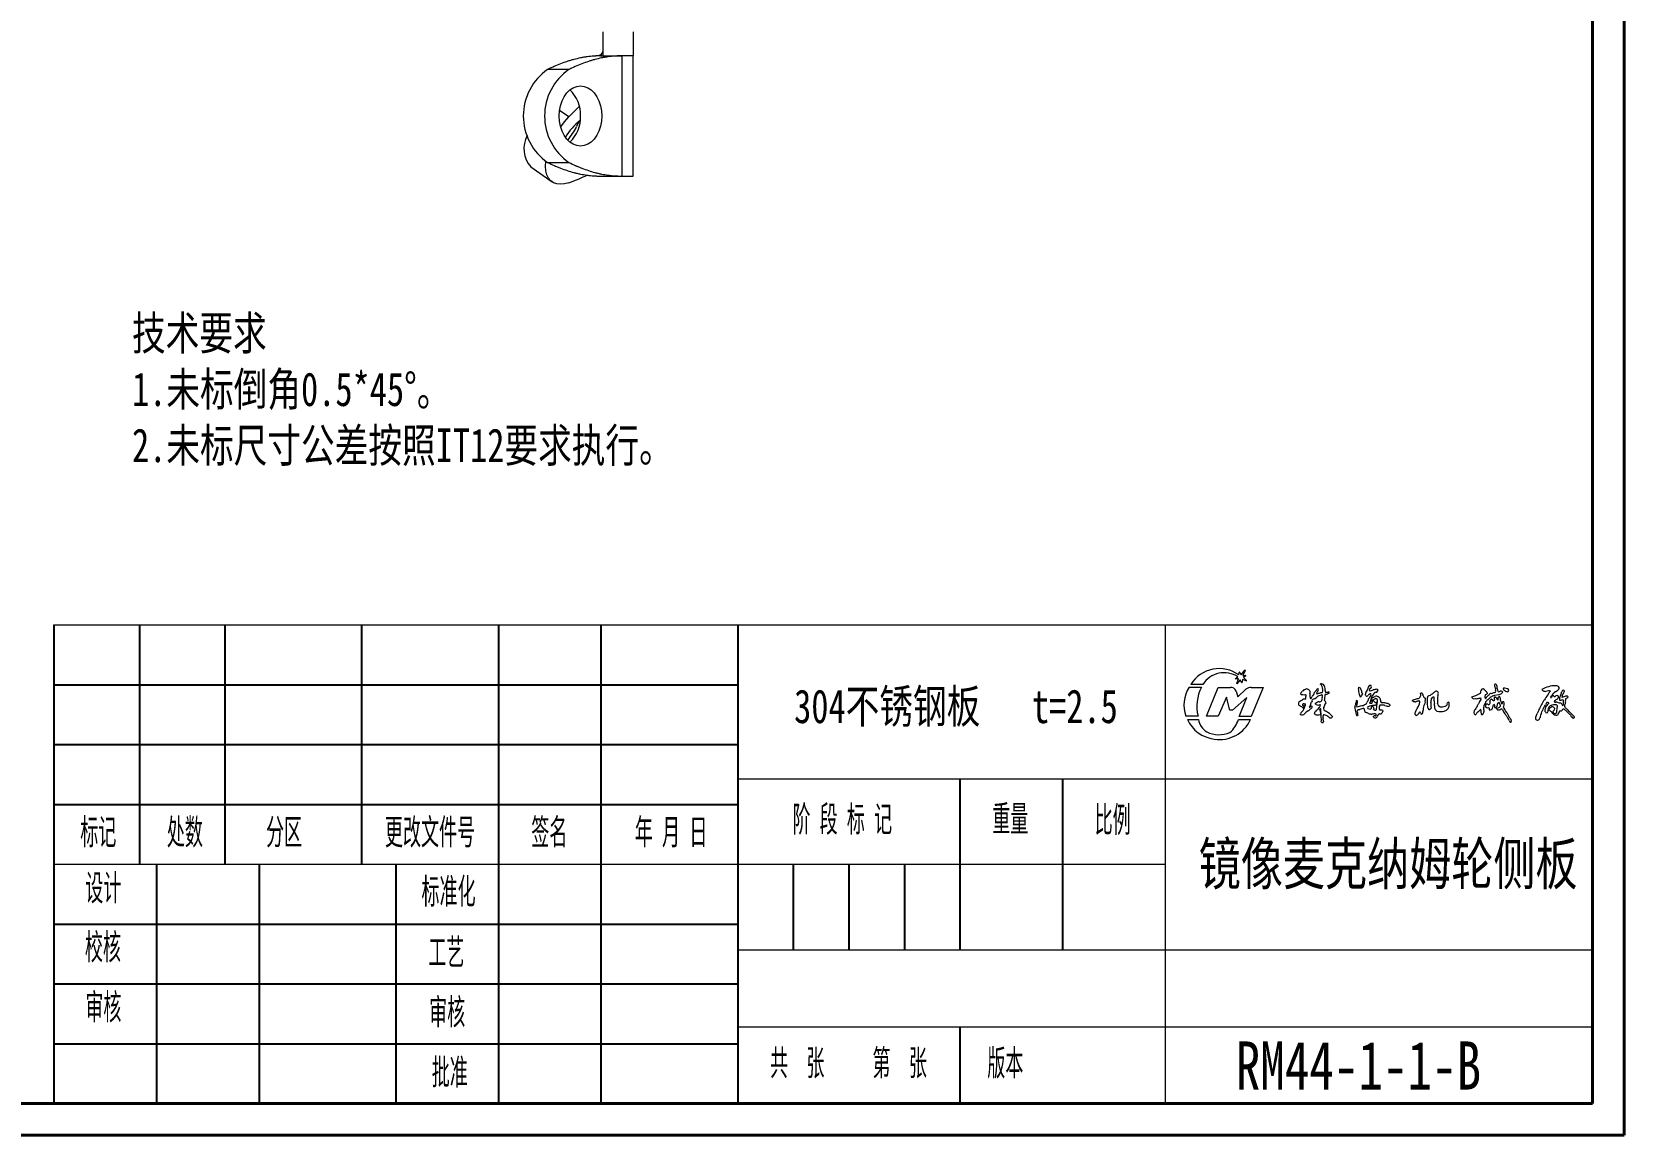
# Model space of a CAD drawing. Header units: millimetres. Extents: x 33 to 1129, y -1950 to 193.
# Drawn here: x 996.4 to 1128.8, y -1776.8 to -1685 of the extents above; entities that cross this region are included whole.
import ezdxf

# ---------------------------------------------------------------- set-up
doc = ezdxf.new("R2010")
doc.units = ezdxf.units.MM
for name, color, linetype in [('10', 7, 'Continuous'), ('5', 7, 'Continuous'), ('9', 7, 'Continuous')]:
    doc.layers.add(name, color=color, linetype=linetype)
doc.styles.add('SLDTEXTSTYLE1', font='TXT', dxfattribs={"width": 0.7, "bigfont": 'bigfont'})

msp = doc.modelspace()

# ---------------------------------------------------------------- linework, layer by layer
at = {"color": 7, "linetype": 'Continuous', "lineweight": 15}
for p, q in [((1043.89487, -1687.0419), (1043.89487, -1685.0419)), ((1046.39487, -1685.0419), (1046.39487, -1687.0419)), ((1043.67912, -1686.96363), (1043.56588, -1687.04807)), ((1041.05427, -1688.17567), (1039.2865, -1688.17567)), ((1043.67912, -1687.0419), (1045.44689, -1687.0419)), ((1045.44689, -1687.0419), (1045.44689, -1697.0419)), ((1046.39487, -1687.0419), (1045.44689, -1687.0419)), ((1046.39487, -1697.0419), (1046.39487, -1687.0419)), ((1041.90434, -1691.26131), (1041.05427, -1692.12138)), ((1037.88433, -1696.27052), (1039.65209, -1697.52052)), ((1039.2865, -1695.90812), (1041.05427, -1695.90812)), ((1043.67912, -1697.0419), (1045.44689, -1697.0419)), ((1045.44689, -1697.0419), (1046.39487, -1697.0419))]:
    msp.add_line(p, q, dxfattribs=at)
at = {"color": 8, "linetype": 'Continuous', "lineweight": 15}
for p, q in [((1043.67912, -1686.96363), (1043.78981, -1687.0419)), ((1041.05427, -1692.12138), (1040.28248, -1691.57564))]:
    msp.add_line(p, q, dxfattribs=at)
at = {"color": 7, "linetype": 'Continuous', "lineweight": 15, "flags": 128}
for points in [[(1043.787, -1692.0419), (1043.76014, -1692.47602), (1043.68039, -1692.89695), (1043.55016, -1693.2919), (1043.37342, -1693.64887), (1043.15553, -1693.95701), (1042.90311, -1694.20696), (1042.62384, -1694.39113), (1042.3262, -1694.50392), (1042.01923, -1694.5419), (1041.71226, -1694.50392), (1041.41462, -1694.39113), (1041.13535, -1694.20696), (1040.88293, -1693.95701), (1040.66504, -1693.64887), (1040.4883, -1693.2919), (1040.35807, -1692.89695), (1040.27832, -1692.47602), (1040.25146, -1692.0419), (1040.27832, -1691.60778), (1040.35807, -1691.18685), (1040.4883, -1690.7919), (1040.66504, -1690.43493), (1040.88293, -1690.12679), (1041.13535, -1689.87683), (1041.41462, -1689.69267), (1041.71226, -1689.57988), (1042.01923, -1689.5419), (1042.3262, -1689.57988), (1042.62384, -1689.69267), (1042.90311, -1689.87683), (1043.15553, -1690.12679), (1043.37342, -1690.43493), (1043.55016, -1690.7919), (1043.68039, -1691.18685), (1043.76014, -1691.60778), (1043.787, -1692.0419)], [(1040.37254, -1692.95119), (1040.69038, -1692.53587), (1041.05427, -1692.12138)], [(1041.85703, -1692.52727), (1041.85014, -1692.54693), (1041.69484, -1692.92289)], [(1041.05427, -1697.58905), (1040.69038, -1697.68918), (1040.35133, -1697.72358), (1040.04347, -1697.6916), (1039.77253, -1697.59385), (1039.5436, -1697.43215), (1039.36094, -1697.20951), (1039.22798, -1696.93012), (1039.14719, -1696.59918), (1039.12009, -1696.22289), (1039.14438, -1695.83119)]]:
    msp.add_lwpolyline(points, dxfattribs=at)
at = {"color": 7, "linetype": 'Continuous', "lineweight": 15}
for centre, radius, start, end in [((1043.43421, -1686.57282), 0.46121, 302.0747174, 357.2028957), ((1041.96603, -1692.0419), 4.704, 124.7242897, 235.2757103), ((1043.7338, -1692.0419), 4.704, 124.7242897, 235.2757103), ((1039.2212, -1691.92123), 2.80063, 357.5306466, 46.884662), ((1039.2212, -1692.16256), 2.80063, 313.115338, 2.4693534), ((1044.73, -1696.07931), 4.56643, 126.7320345, 150.1774338), ((1037.26992, -1690.81656), 4.90067, 318.8328318, 334.5448437), ((1039.57453, -1694.7571), 2.26875, 151.1157618, 221.841395)]:
    msp.add_arc(centre, radius, start, end, dxfattribs=at)
for points, knots in [([(1043.67912, -1687.0419), (1043.56688, -1687.04292), (1043.47342, -1687.04466), (1043.39406, -1687.04725), (1043.38707, -1687.04749), (1043.3754, -1687.04789), (1043.36956, -1687.0481), (1043.35206, -1687.04875), (1043.34039, -1687.04921), (1043.30538, -1687.05067), (1043.28203, -1687.05175), (1043.21199, -1687.0553), (1043.16527, -1687.05809), (1042.9316, -1687.07415), (1042.74707, -1687.09333), (1042.51238, -1687.12571), (1042.46796, -1687.13222), (1042.37637, -1687.14636), (1042.3305, -1687.15382), (1042.19266, -1687.17735), (1042.10047, -1687.19457), (1041.82296, -1687.25089), (1041.63675, -1687.29462), (1041.40245, -1687.35699), (1041.35878, -1687.36896), (1041.26814, -1687.39446), (1041.22279, -1687.40756), (1041.08662, -1687.44793), (1040.9957, -1687.47624), (1040.72253, -1687.56542), (1040.53985, -1687.6305), (1040.17336, -1687.77194), (1039.99411, -1687.84646), (1039.80758, -1687.9298), (1039.80026, -1687.93309), (1039.78159, -1687.9415), (1039.77213, -1687.94578), (1039.74337, -1687.95883), (1039.7237, -1687.96782), (1039.66319, -1687.99567), (1039.62085, -1688.01541), (1039.48784, -1688.0781), (1039.39117, -1688.12456), (1039.2865, -1688.17567)], [0, 0, 0, 0, 0.0625, 0.0625, 0.06640625, 0.06640625, 0.0703125, 0.0703125, 0.078125, 0.078125, 0.09375, 0.09375, 0.125, 0.125, 0.25, 0.25, 0.28125, 0.28125, 0.3125, 0.3125, 0.375, 0.375, 0.5, 0.5, 0.53125, 0.53125, 0.5625, 0.5625, 0.625, 0.625, 0.75, 0.75, 0.875, 0.875, 0.8828125, 0.8828125, 0.890625, 0.890625, 0.90625, 0.90625, 0.9375, 0.9375, 1, 1, 1, 1]), ([(1045.44689, -1687.0419), (1045.33465, -1687.04292), (1045.24118, -1687.04466), (1045.16183, -1687.04725), (1045.15483, -1687.04749), (1045.14316, -1687.04789), (1045.13733, -1687.0481), (1045.11983, -1687.04875), (1045.10816, -1687.04921), (1045.07315, -1687.05067), (1045.0498, -1687.05175), (1044.97975, -1687.0553), (1044.93304, -1687.05809), (1044.69937, -1687.07415), (1044.51484, -1687.09333), (1044.28015, -1687.12571), (1044.23573, -1687.13222), (1044.14414, -1687.14636), (1044.09827, -1687.15382), (1043.96043, -1687.17735), (1043.86823, -1687.19457), (1043.59073, -1687.25089), (1043.40451, -1687.29462), (1043.17022, -1687.35699), (1043.12654, -1687.36896), (1043.03591, -1687.39446), (1042.99055, -1687.40756), (1042.85439, -1687.44793), (1042.76347, -1687.47624), (1042.49029, -1687.56542), (1042.30761, -1687.6305), (1041.94113, -1687.77194), (1041.76188, -1687.84646), (1041.57535, -1687.9298), (1041.56803, -1687.93309), (1041.54936, -1687.9415), (1041.5399, -1687.94578), (1041.51114, -1687.95883), (1041.49147, -1687.96782), (1041.43096, -1687.99567), (1041.38862, -1688.01541), (1041.25561, -1688.0781), (1041.15894, -1688.12456), (1041.05427, -1688.17567)], [0, 0, 0, 0, 0.0625, 0.0625, 0.06640625, 0.06640625, 0.0703125, 0.0703125, 0.078125, 0.078125, 0.09375, 0.09375, 0.125, 0.125, 0.25, 0.25, 0.28125, 0.28125, 0.3125, 0.3125, 0.375, 0.375, 0.5, 0.5, 0.53125, 0.53125, 0.5625, 0.5625, 0.625, 0.625, 0.75, 0.75, 0.875, 0.875, 0.8828125, 0.8828125, 0.890625, 0.890625, 0.90625, 0.90625, 0.9375, 0.9375, 1, 1, 1, 1]), ([(1039.2865, -1695.90812), (1039.48709, -1696.00664), (1039.66443, -1696.09027), (1039.82815, -1696.16333), (1039.84068, -1696.1689), (1039.86287, -1696.17871), (1039.87397, -1696.1836), (1039.9073, -1696.19822), (1039.92956, -1696.20789), (1039.99642, -1696.2367), (1040.04112, -1696.25562), (1040.17564, -1696.31154), (1040.26584, -1696.34768), (1040.53804, -1696.45272), (1040.72259, -1696.51851), (1041.08682, -1696.63737), (1041.26833, -1696.69115), (1041.49449, -1696.75131), (1041.54286, -1696.76382), (1041.63624, -1696.78719), (1041.68286, -1696.79849), (1041.82249, -1696.83124), (1041.91529, -1696.85153), (1042.19279, -1696.90777), (1042.37661, -1696.93908), (1042.60492, -1696.9705), (1042.65369, -1696.97681), (1042.7476, -1696.98813), (1042.79438, -1696.99336), (1042.93419, -1697.00779), (1043.0267, -1697.0157), (1043.13, -1697.02269), (1043.13915, -1697.02329), (1043.16004, -1697.02461), (1043.17057, -1697.02525), (1043.20244, -1697.02713), (1043.22403, -1697.02831), (1043.28988, -1697.03164), (1043.33518, -1697.03358), (1043.47533, -1697.03858), (1043.57441, -1697.0408), (1043.67912, -1697.0419)], [0, 0, 0, 0, 0.125, 0.125, 0.1328125, 0.1328125, 0.140625, 0.140625, 0.15625, 0.15625, 0.1875, 0.1875, 0.25, 0.25, 0.375, 0.375, 0.5, 0.5, 0.53125, 0.53125, 0.5625, 0.5625, 0.625, 0.625, 0.75, 0.75, 0.78125, 0.78125, 0.8125, 0.8125, 0.875, 0.875, 0.8828125, 0.8828125, 0.890625, 0.890625, 0.90625, 0.90625, 0.9375, 0.9375, 1, 1, 1, 1]), ([(1041.05427, -1695.90812), (1041.25486, -1696.00664), (1041.4322, -1696.09027), (1041.59592, -1696.16333), (1041.60845, -1696.1689), (1041.63064, -1696.17871), (1041.64174, -1696.1836), (1041.67507, -1696.19822), (1041.69732, -1696.20789), (1041.76419, -1696.2367), (1041.80889, -1696.25562), (1041.94341, -1696.31154), (1042.03361, -1696.34768), (1042.30581, -1696.45272), (1042.49036, -1696.51851), (1042.85458, -1696.63737), (1043.0361, -1696.69115), (1043.26225, -1696.75131), (1043.31063, -1696.76382), (1043.40401, -1696.78719), (1043.45063, -1696.79849), (1043.59026, -1696.83124), (1043.68306, -1696.85153), (1043.96056, -1696.90777), (1044.14438, -1696.93908), (1044.37269, -1696.9705), (1044.42146, -1696.97681), (1044.51536, -1696.98813), (1044.56214, -1696.99336), (1044.70196, -1697.00779), (1044.79447, -1697.0157), (1044.89776, -1697.02269), (1044.90691, -1697.02329), (1044.9278, -1697.02461), (1044.93834, -1697.02525), (1044.9702, -1697.02713), (1044.9918, -1697.02831), (1045.05764, -1697.03164), (1045.10295, -1697.03358), (1045.2431, -1697.03858), (1045.34217, -1697.0408), (1045.44689, -1697.0419)], [0, 0, 0, 0, 0.125, 0.125, 0.1328125, 0.1328125, 0.140625, 0.140625, 0.15625, 0.15625, 0.1875, 0.1875, 0.25, 0.25, 0.375, 0.375, 0.5, 0.5, 0.53125, 0.53125, 0.5625, 0.5625, 0.625, 0.625, 0.75, 0.75, 0.78125, 0.78125, 0.8125, 0.8125, 0.875, 0.875, 0.8828125, 0.8828125, 0.890625, 0.890625, 0.90625, 0.90625, 0.9375, 0.9375, 1, 1, 1, 1]), ([(1041.05427, -1697.58905), (1041.3334, -1697.48678), (1041.834, -1697.30338), (1042.34777, -1697.06516), (1042.57507, -1696.95978)], [0, 0, 0, 0, 0.557594678, 1, 1, 1, 1])]:
    msp.add_open_spline(points, degree=3, knots=knots, dxfattribs=at)
at = {"layer": '10', "color": 7, "lineweight": 15}
for p, q in [((1090.63138, -1734.37914), (1090.63138, -1754.28275)), ((1055.08921, -1747.17432), (1126.17354, -1747.17432)), ((998.22174, -1754.28275), (1090.63138, -1754.28275)), ((1090.63138, -1754.28275), (1090.63138, -1774.18637)), ((1055.08921, -1761.39119), (1126.17354, -1761.39119)), ((1055.0892, -1767.80129), (1126.17356, -1767.80129))]:
    msp.add_line(p, q, dxfattribs=at)
at = {"layer": '5', "color": 7, "lineweight": 15}
for p, q in [((998.22174, -1734.37914), (1126.17354, -1734.37914)), ((998.22174, -1734.37914), (1126.17354, -1734.37914)), ((1096.76394, -1738.54148), (1096.79265, -1738.33062)), ((1096.8382, -1738.32143), (1096.95788, -1738.52404)), ((1096.95788, -1738.52404), (1097.2619, -1738.14659)), ((1097.27861, -1738.15663), (1097.09392, -1738.58853)), ((1097.09392, -1738.58853), (1097.33308, -1738.59508)), ((1097.33871, -1738.61279), (1097.15861, -1738.74801)), ((1092.62263, -1739.56064), (1093.65458, -1739.56064)), ((1093.77745, -1739.32055), (1092.77942, -1739.32002)), ((1094.06585, -1741.97523), (1095.05565, -1739.57242)), ((1095.05565, -1739.57242), (1096.06577, -1739.57242)), ((1096.46162, -1738.85147), (1096.68771, -1738.70126)), ((1096.74175, -1738.8695), (1096.46706, -1738.8695)), ((1096.54121, -1739.89246), (1096.67416, -1740.36434)), ((1096.58776, -1739.25565), (1096.74175, -1738.8695)), ((1096.88226, -1738.9405), (1096.60438, -1739.26568)), ((1096.67416, -1740.36434), (1097.3487, -1739.73303)), ((1097.00902, -1739.15963), (1096.88226, -1738.9405)), ((1097.05749, -1738.92362), (1097.05491, -1739.1476)), ((1097.38223, -1739.03783), (1097.05749, -1738.92362)), ((1097.15861, -1738.74801), (1097.40779, -1738.99723)), ((1097.79212, -1739.57242), (1098.79353, -1739.57242)), ((1098.79353, -1739.57242), (1097.7959, -1741.98276)), ((1106.71297, -1739.58347), (1106.77307, -1739.55036)), ((1106.77307, -1739.55036), (1106.83588, -1739.5819)), ((1107.60676, -1739.7472), (1107.59754, -1739.81916)), ((1107.72055, -1739.6516), (1107.60676, -1739.7472)), ((1107.662, -1739.38129), (1107.73368, -1739.39499)), ((1116.8984, -1739.97478), (1116.90454, -1739.81335)), ((1118.03446, -1739.35618), (1118.05558, -1739.29393)), ((1118.06687, -1739.42609), (1118.03446, -1739.35618)), ((1118.10038, -1739.65838), (1118.06687, -1739.42609)), ((1118.30564, -1739.88596), (1118.35908, -1739.93637)), ((1118.78906, -1739.64654), (1118.75581, -1739.71831)), ((1118.75581, -1739.71831), (1118.81365, -1739.78334)), ((1119.22601, -1739.83621), (1119.19774, -1739.75827)), ((1123.79158, -1739.80019), (1123.83844, -1739.86117)), ((1095.73162, -1740.38729), (1095.05952, -1741.97523)), ((1096.01923, -1741.47317), (1095.73162, -1740.38729)), ((1097.42741, -1740.41973), (1096.23001, -1741.47317)), ((1096.79878, -1741.98276), (1097.42741, -1740.41973)), ((1102.09014, -1740.97192), (1102.06151, -1741.00925)), ((1102.19224, -1741.1364), (1102.14789, -1741.27956)), ((1102.18103, -1741.37349), (1102.29764, -1741.03062)), ((1102.26489, -1740.53972), (1102.32685, -1740.50272)), ((1102.35989, -1740.20746), (1102.29939, -1740.17504)), ((1102.71698, -1740.49049), (1102.78455, -1740.4997)), ((1102.73151, -1741.16902), (1102.77714, -1741.11407)), ((1102.77714, -1741.11407), (1102.84879, -1741.12142)), ((1103.13035, -1740.96799), (1103.12546, -1740.90116)), ((1103.19508, -1740.99207), (1103.13035, -1740.96799)), ((1103.22738, -1740.07221), (1103.25517, -1740.13001)), ((1103.56647, -1741.03326), (1103.52566, -1740.98946)), ((1103.70998, -1740.20718), (1103.64696, -1740.18018)), ((1104.00559, -1740.12501), (1103.94252, -1740.15343)), ((1106.55994, -1740.67659), (1106.61041, -1740.64626)), ((1107.64423, -1740.84758), (1107.66779, -1740.87777)), ((1107.79625, -1740.37589), (1107.68605, -1740.8016)), ((1107.76233, -1740.16387), (1107.74445, -1740.10919)), ((1107.7888, -1741.17186), (1107.83844, -1741.13906)), ((1107.79716, -1740.65656), (1107.83672, -1740.46907)), ((1107.92234, -1740.62077), (1107.83847, -1740.6805)), ((1107.87421, -1740.70706), (1107.91605, -1740.6742)), ((1107.94422, -1740.67149), (1107.97346, -1740.69616)), ((1108.21998, -1740.86078), (1108.19671, -1741.01324)), ((1108.24311, -1741.1049), (1108.286, -1740.76377)), ((1109.32911, -1741.02578), (1109.32004, -1741.09773)), ((1111.23127, -1740.72369), (1111.19265, -1740.68468)), ((1111.58494, -1740.72385), (1111.49461, -1740.76951)), ((1111.80815, -1740.71406), (1111.74774, -1740.67674)), ((1111.82, -1740.8016), (1111.80815, -1740.71406)), ((1111.88496, -1740.09847), (1111.90286, -1740.02342)), ((1111.90286, -1740.02342), (1111.9766, -1740.02383)), ((1112.23901, -1740.43356), (1112.30148, -1740.49707)), ((1112.45836, -1740.33142), (1112.4423, -1740.40795)), ((1112.78987, -1740.51301), (1112.82974, -1740.44537)), ((1112.93986, -1740.33363), (1112.99157, -1740.36857)), ((1117.24331, -1740.46582), (1117.30358, -1740.49018)), ((1117.35077, -1740.72531), (1117.29805, -1740.74242)), ((1117.42799, -1740.03274), (1117.42667, -1740.09943)), ((1117.6536, -1740.42395), (1117.4657, -1740.62052)), ((1117.5938, -1741.28934), (1117.5304, -1741.25285)), ((1117.63446, -1740.667), (1117.7411, -1740.55347)), ((1118.03445, -1740.24117), (1117.84774, -1740.29736)), ((1118.01472, -1740.3907), (1118.11414, -1740.37508)), ((1118.03556, -1741.06066), (1118.02054, -1740.99037)), ((1118.0267, -1740.64219), (1118.02648, -1740.58268)), ((1118.39781, -1740.18083), (1118.03445, -1740.24117)), ((1118.12104, -1741.26184), (1118.06243, -1741.29765)), ((1118.23955, -1741.13334), (1118.12104, -1741.26184)), ((1118.13129, -1740.37766), (1118.19333, -1740.43774)), ((1118.20588, -1741.29017), (1118.3248, -1741.26745)), ((1118.28441, -1740.91793), (1118.27212, -1740.93323)), ((1118.27666, -1740.60125), (1118.35529, -1740.57931)), ((1118.57967, -1740.81138), (1118.58918, -1740.88865)), ((1118.58918, -1740.88865), (1118.65554, -1740.94685)), ((1118.70752, -1740.74012), (1118.77568, -1740.75814)), ((1118.79234, -1741.12199), (1118.75368, -1741.1841)), ((1122.55859, -1740.89965), (1122.53837, -1740.84388)), ((1122.68704, -1740.41144), (1122.75955, -1740.42346)), ((1123.03097, -1740.67228), (1122.99843, -1740.75382)), ((1123.54681, -1740.6692), (1123.47211, -1740.66622)), ((1123.64948, -1740.27665), (1123.62039, -1740.3547)), ((1123.62039, -1740.3547), (1123.64755, -1740.40937)), ((1124.08996, -1740.29762), (1124.14447, -1740.35639)), ((1093.37276, -1741.97512), (1092.35093, -1741.97876)), ((1092.4945, -1742.24255), (1093.41336, -1742.24255)), ((1095.05952, -1741.97523), (1094.06585, -1741.97523)), ((1096.23001, -1741.47317), (1096.01923, -1741.47317)), ((1096.72455, -1742.24255), (1097.73463, -1742.24255)), ((1097.7959, -1741.98276), (1096.79878, -1741.98276)), ((1101.86008, -1741.834), (1101.87996, -1741.77093)), ((1103.101, -1741.83581), (1103.05417, -1741.78354)), ((1103.53876, -1741.49592), (1103.5579, -1741.80224)), ((1103.58371, -1741.41836), (1103.58285, -1741.36882)), ((1103.60685, -1741.94667), (1103.58371, -1741.41836)), ((1103.65951, -1742.49763), (1103.62249, -1742.4426)), ((1103.79355, -1742.41691), (1103.79064, -1742.48046)), ((1104.54968, -1742.00452), (1104.52285, -1742.05842)), ((1106.62228, -1741.94318), (1106.56451, -1741.93585)), ((1106.62042, -1741.46686), (1106.61301, -1741.53425)), ((1106.67824, -1741.42737), (1106.62042, -1741.46686)), ((1106.665, -1741.88989), (1106.62228, -1741.94318)), ((1107.20547, -1741.38142), (1107.16068, -1741.33576)), ((1107.20484, -1741.4547), (1107.20547, -1741.38142)), ((1107.72826, -1741.37528), (1107.76659, -1741.32004)), ((1107.9521, -1742.03253), (1107.95374, -1741.96755)), ((1108.45479, -1741.76209), (1108.39441, -1741.78209)), ((1108.69131, -1741.66235), (1108.6661, -1741.72945)), ((1108.70573, -1741.47552), (1108.7359, -1741.52705)), ((1111.58592, -1741.88102), (1111.52721, -1741.89775)), ((1111.85823, -1741.63599), (1111.79373, -1741.6348)), ((1111.87434, -1741.72606), (1111.85823, -1741.63599)), ((1112.02526, -1741.76427), (1111.95566, -1741.80142)), ((1112.56768, -1741.3986), (1112.64228, -1741.40526)), ((1116.51095, -1741.78646), (1116.45364, -1741.84284)), ((1116.90261, -1741.47987), (1116.89085, -1741.40545)), ((1117.04208, -1741.80799), (1117.00012, -1741.86193)), ((1117.67041, -1741.46864), (1117.59882, -1741.45403)), ((1119.42396, -1742.47605), (1119.35332, -1742.49424)), ((1122.54617, -1741.40914), (1122.55905, -1741.33464)), ((1122.64299, -1741.52745), (1122.54617, -1741.40914)), ((1122.93837, -1741.52736), (1122.88045, -1741.57808))]:
    msp.add_line(p, q, dxfattribs=at)
for centre, radius, start, end in [((1095.13395, -1740.78484), 2.773, 53.9985381, 148.1130838), ((1095.53463, -1740.43035), 2.0783, 56.3018348, 147.724172), ((1096.81702, -1738.33394), 0.0246, 30.5695008, 172.2452695), ((1097.26956, -1738.15276), 0.00984, 336.8475658, 141.1503521), ((1097.33281, -1738.60492), 0.00984, 306.8998687, 88.4297437), ((1095.02366, -1741.05475), 2.82795, 148.1067769, 199.0712004), ((1096.7094, -1741.14088), 3.43935, 152.6476911, 194.0374892), ((1096.10018, -1740.03447), 0.46333, 17.8483734, 94.2599704), ((1096.46706, -1738.85966), 0.00984, 123.5980788, 270), ((1096.5969, -1739.25929), 0.00984, 158.2592375, 319.4850071), ((1097.03031, -1739.14732), 0.0246, 210.0475045, 359.339246), ((1097.84992, -1740.42444), 0.85397, 93.8811597, 125.9391096), ((1097.39039, -1739.01462), 0.0246, 250.6233792, 44.9943036), ((1102.10038, -1740.1365), 0.20778, 115.8820462, 173.9153984), ((1102.1045, -1739.95427), 0.09493, 90.1664272, 177.1527389), ((1102.29821, -1739.9864), 0.2319, 95.003571, 146.7759431), ((1102.40011, -1739.85791), 0.15945, 40.5659071, 139.9877094), ((1102.08341, -1740.63419), 0.98288, 55.3632277, 63.5478128), ((1103.34742, -1739.52023), 0.7686, 203.4021607, 213.9109959), ((1102.42924, -1739.99827), 0.28461, 328.8757137, 9.9620841), ((1103.72654, -1740.38048), 0.77294, 131.1331793, 152.1892124), ((1103.33732, -1739.81774), 0.1208, 71.2675207, 170.7448312), ((1103.63392, -1740.18248), 0.42123, 145.517093, 164.8241302), ((1102.6546, -1739.43804), 0.80966, 321.3255015, 331.196956), ((1103.28972, -1739.75798), 0.10223, 316.6698812, 32.313203), ((1103.60474, -1739.35843), 0.09186, 66.6958624, 147.6969266), ((1103.50923, -1739.45098), 0.14277, 25.6393622, 82.8086894), ((1102.95675, -1739.80338), 0.79722, 356.1391538, 31.2998525), ((1103.63123, -1739.54258), 0.2687, 12.6009017, 87.8979196), ((1103.60625, -1739.88386), 0.14835, 288.5391712, 10.4109816), ((1103.44061, -1739.71312), 0.50752, 346.7385991, 26.8410137), ((1104.10269, -1739.86094), 0.17099, 169.4192101, 216.9376774), ((1104.07195, -1739.52666), 0.44969, 256.3747884, 283.8739664), ((1104.20926, -1740.12077), 0.16028, 52.068114, 100.599659), ((1107.02733, -1739.70383), 0.33661, 159.0509821, 196.8459904), ((1107.72652, -1739.7706), 1.02183, 181.726028, 206.7302957), ((1106.9671, -1739.58223), 0.13122, 179.8543302, 247.0026153), ((1106.36903, -1740.03098), 0.63762, 4.1664937, 30.9538589), ((1108.05895, -1740.26527), 0.77837, 144.3495732, 170.6890683), ((1103.02924, -1737.35071), 5.039, 330.766486, 333.9926117), ((1103.90399, -1737.31656), 4.28786, 328.4485176, 331.2147899), ((1107.70367, -1739.63925), 0.20888, 239.4634091, 298.591735), ((1107.5871, -1739.48779), 0.21128, 309.1677151, 348.9429379), ((1106.35478, -1740.10411), 1.55055, 21.7987617, 27.2151513), ((1107.81231, -1739.61094), 0.21189, 267.6522537, 307.8464617), ((1108.14202, -1740.51234), 0.76076, 94.0409695, 105.2187342), ((1107.93305, -1739.90468), 0.17655, 291.2743717, 335.7625576), ((1108.46035, -1741.11246), 1.40897, 99.2373782, 105.3064462), ((1108.14459, -1739.65255), 0.32852, 261.1489286, 286.6052842), ((1108.22306, -1739.86255), 0.14122, 29.9895887, 85.4852929), ((1107.92024, -1739.65316), 0.44721, 315.3640442, 341.9180498), ((1114.31423, -1742.06544), 2.45228, 121.0149657, 124.6821299), ((1113.18936, -1740.06156), 0.16972, 345.3841287, 144.8087253), ((1116.72826, -1739.92496), 0.17728, 295.738024, 343.6773418), ((1117.10294, -1739.93302), 0.2317, 92.3831726, 148.9035383), ((1116.97235, -1739.93585), 0.2637, 29.0593647, 62.6981984), ((1116.72741, -1740.50864), 0.84693, 34.1884279, 55.8485676), ((1117.92915, -1739.61573), 0.3892, 274.6337562, 297.5362907), ((1118.08831, -1739.39362), 0.10492, 21.3218418, 108.1761931), ((1119.97681, -1739.4825), 1.88466, 185.3546687, 190.0904306), ((1117.99529, -1739.87688), 0.14142, 323.579031, 26.991064), ((1117.71698, -1739.62566), 0.54133, 356.9274652, 29.94288), ((1119.38038, -1739.54177), 1.12851, 185.7421918, 197.7580669), ((1118.28506, -1739.49912), 0.44347, 279.6089404, 299.3570148), ((1118.54896, -1740.07516), 0.19514, 35.2843429, 103.784002), ((1121.13831, -1742.01987), 3.18405, 139.746694, 142.6169578), ((1118.8478, -1740.23499), 0.59137, 53.7188411, 95.6998877), ((1119.24966, -1739.36136), 0.60677, 224.0633249, 255.8517006), ((1119.02621, -1739.74199), 0.2209, 289.8851449, 334.7523799), ((1122.96696, -1741.38396), 1.91841, 103.3851448, 121.9698126), ((1122.16341, -1739.62635), 0.24894, 211.5259996, 265.0536354), ((1122.32616, -1739.45361), 0.45932, 246.3550981, 266.4912531), ((1122.56854, -1740.54755), 0.69065, 93.9254055, 113.056376), ((1122.58117, -1740.02732), 0.17912, 57.6816619, 109.5409926), ((1122.9785, -1740.8127), 1.37286, 86.6853036, 109.3838874), ((1123.38598, -1740.63566), 1.03918, 133.024468, 141.47338), ((1123.78517, -1740.87544), 1.17274, 127.5577453, 138.9511897), ((1123.11157, -1739.93223), 0.49302, 59.8974666, 96.2521887), ((1122.85014, -1739.38297), 0.60433, 291.3654731, 320.7573506), ((1123.25793, -1739.62286), 0.15463, 292.933884, 49.260338), ((1123.77523, -1740.08863), 0.21168, 134.764164, 177.1242319), ((1123.80268, -1739.98159), 0.18174, 93.4994642, 166.2314999), ((1123.32329, -1739.77797), 0.52183, 317.1415153, 350.8255453), ((1101.93591, -1740.91814), 0.21411, 111.7347116, 250.4320115), ((1101.36298, -1739.59686), 1.22615, 293.7407599, 304.3786598), ((1101.55904, -1741.75796), 0.7073, 52.0361304, 64.4406815), ((1102.07171, -1739.85499), 0.31463, 235.5596341, 273.095608), ((1102.93479, -1740.17104), 1.39436, 227.5764737, 233.6348205), ((1102.29623, -1740.987), 0.44838, 94.0078891, 122.4970528), ((1102.14398, -1741.02173), 0.08341, 171.3931629, 285.5899625), ((1102.20586, -1739.74792), 0.43723, 254.4568236, 282.3515396), ((1102.15386, -1741.00491), 0.07176, 67.9647128, 152.6321485), ((1102.12258, -1741.27172), 0.02649, 236.6734498, 342.7849086), ((1102.16694, -1741.12856), 0.02649, 342.7849086, 91.1832287), ((1102.08155, -1740.55276), 0.39819, 284.4298836, 294.4873817), ((1102.24878, -1740.95107), 0.036, 338.4924992, 93.4732481), ((1102.22661, -1741.01211), 0.07341, 345.4015321, 40.6762363), ((1101.94667, -1740.36596), 0.40403, 340.2145384, 1.4982484), ((1102.0253, -1740.26065), 0.33878, 343.7587844, 9.0326056), ((1102.32222, -1740.95668), 0.4042, 317.2265406, 337.3801377), ((1102.63266, -1741.12301), 0.10903, 262.7560697, 335.0399647), ((1103.26226, -1740.24545), 0.59781, 170.3643397, 204.1977266), ((1102.4501, -1740.91559), 0.31428, 321.2863766, 0.1428705), ((1103.27917, -1741.9699), 0.81802, 125.1471539, 135.1781417), ((1102.88768, -1740.88685), 0.12644, 96.0633504, 192.774412), ((1102.43117, -1740.30722), 0.4024, 331.4242974, 351.0869121), ((1102.75883, -1741.19549), 0.11653, 295.0910408, 39.4683045), ((1103.0092, -1740.43961), 0.19361, 117.4212307, 158.7904831), ((1103.04786, -1740.7612), 0.2297, 90.7675067, 143.3678996), ((1102.73, -1740.70359), 0.15537, 338.2691148, 30.7486415), ((1103.10248, -1740.29979), 0.18523, 126.9119015, 170.0414015), ((1102.10314, -1739.7277), 0.98411, 334.479615, 342.7297418), ((1102.81466, -1740.02047), 0.56048, 294.2420832, 316.2615897), ((1103.37429, -1741.18707), 0.37902, 99.8116471, 131.0322309), ((1103.35848, -1740.75134), 0.29094, 235.8334667, 305.0727651), ((1103.94374, -1741.12387), 1.01828, 127.3106659, 135.3276239), ((1103.4823, -1740.56581), 0.49144, 93.2097397, 117.5275679), ((1103.40412, -1740.90669), 0.1326, 72.5692878, 135.4046968), ((1103.19937, -1739.9717), 0.36512, 290.380552, 312.9196415), ((1107.71506, -1744.97083), 5.66062, 138.6681467, 140.818818), ((1103.45397, -1740.55416), 0.22624, 267.4334307, 338.9766796), ((1103.47287, -1739.95763), 0.28255, 264.9516872, 308.0330548), ((1103.6156, -1740.29113), 0.26928, 81.92744, 126.6716278), ((1103.22104, -1740.98213), 0.34919, 314.2069189, 351.5804579), ((1108.03621, -1741.22414), 4.41054, 169.5497074, 172.3280728), ((1103.0524, -1740.28216), 0.66184, 347.6123786, 6.5053691), ((1104.26154, -1741.33307), 0.4475, 166.9530938, 194.4093185), ((1102.16417, -1740.49933), 1.81582, 336.2018403, 340.6632213), ((1104.18476, -1740.61339), 0.31135, 159.4615095, 185.2318424), ((1104.37475, -1740.21238), 0.65911, 220.6535437, 233.0502061), ((1104.01708, -1741.07807), 0.14133, 130.8767317, 189.167446), ((1105.00658, -1740.55807), 1.11469, 166.5619498, 177.227668), ((1104.31089, -1740.27848), 0.38902, 161.2492722, 183.027818), ((1103.84676, -1740.80352), 0.18487, 294.896697, 339.1294551), ((1102.42005, -1741.30059), 1.65655, 15.0881835, 19.8122907), ((1104.04462, -1739.72035), 0.40654, 264.4912794, 284.4300979), ((1102.46028, -1737.66563), 2.97258, 304.5457681, 308.426768), ((1106.77593, -1741.27734), 0.36268, 172.6769565, 206.2460757), ((1104.98537, -1740.85731), 1.47886, 345.3592628, 353.681535), ((1106.94741, -1741.13839), 0.50619, 150.4368488, 166.4819506), ((1105.62746, -1740.55691), 0.94013, 339.3373062, 352.6859475), ((1106.91042, -1741.07943), 0.34847, 165.4453828, 199.1504132), ((1106.1558, -1740.77204), 0.47169, 332.2231214, 15.4644615), ((1105.99962, -1738.07028), 3.17716, 280.5482192, 288.2467594), ((1108.75363, -1739.54681), 2.0566, 199.4081952, 203.3219337), ((1106.68805, -1740.03784), 0.36848, 298.7108892, 345.1353455), ((1106.87558, -1740.27822), 0.81814, 278.3518245, 308.3402361), ((1107.94654, -1739.8136), 0.95699, 190.2964787, 199.4566196), ((1106.1217, -1740.55388), 1.24045, 13.1315922, 19.5231296), ((1107.41231, -1740.19106), 0.11569, 224.4428019, 331.22424), ((1107.12866, -1740.72512), 0.32044, 322.5619504, 347.7301745), ((1108.02877, -1741.03669), 0.63548, 144.6008801, 157.4718034), ((1107.58382, -1741.24727), 0.11009, 147.8200009, 225.3273759), ((1108.06271, -1742.53547), 1.4633, 91.0951266, 113.0134002), ((1107.11528, -1740.44194), 0.45583, 330.1851122, 347.9997206), ((1107.64558, -1740.28873), 0.13838, 102.7404682, 162.3398658), ((1109.09547, -1741.32447), 1.72473, 143.3874242, 152.8230953), ((1107.71812, -1740.24286), 0.13623, 78.8527391, 139.1547002), ((1107.96941, -1741.10135), 0.41248, 133.389909, 142.0316475), ((1107.74827, -1740.5326), 0.35442, 256.8756135, 276.7451742), ((1106.87902, -1739.89658), 0.92287, 334.3653136, 343.1640383), ((1108.24463, -1741.31593), 0.47806, 162.4607484, 180.4917523), ((1107.80391, -1740.82212), 0.064, 257.3536891, 8.5984246), ((1108.24663, -1740.61038), 0.50777, 135.7756836, 152.4969629), ((1107.82326, -1740.65914), 0.02622, 174.3627409, 305.4542331), ((1107.93172, -1740.53073), 0.11326, 132.1349153, 147.0158575), ((1107.72108, -1741.4503), 0.33263, 30.6000223, 69.339774), ((1107.96368, -1740.55417), 0.15229, 87.9635765, 135.1370764), ((1108.42918, -1740.75166), 0.56527, 177.8330697, 186.1835996), ((1107.89041, -1740.72768), 0.02622, 128.1394398, 185.704661), ((1109.57367, -1741.16163), 1.91806, 145.2813361, 151.8331746), ((1107.93225, -1740.69483), 0.02622, 62.847123, 128.1394399), ((1107.82604, -1740.45903), 0.18824, 300.7694986, 314.1518389), ((1108.34203, -1741.27207), 0.7796, 110.4673803, 119.5821039), ((1104.79796, -1740.47415), 3.30929, 343.3621454, 345.8886874), ((1107.54142, -1739.49777), 1.00024, 295.3134484, 303.3576837), ((1108.57031, -1740.23657), 0.7533, 217.5968388, 226.2384002), ((1107.87961, -1740.2937), 0.79405, 281.2661445, 291.0176463), ((1108.14591, -1740.73194), 0.10819, 206.7410611, 293.2293951), ((1108.16239, -1740.63538), 0.13199, 358.3522382, 134.7765088), ((1108.20568, -1740.53101), 0.22841, 48.7329884, 120.0157393), ((1108.17076, -1741.00948), 0.02622, 255.9696289, 351.7429619), ((1108.19403, -1740.85702), 0.02622, 351.7429619, 101.9925554), ((1107.70025, -1741.15867), 0.54551, 341.9753036, 5.6565689), ((1107.92507, -1740.67707), 0.37119, 346.4937691, 5.8594977), ((1108.21023, -1740.66452), 0.33836, 28.2418672, 64.4197021), ((1109.13352, -1741.34538), 0.70589, 155.5734516, 184.6455873), ((1108.56928, -1741.26146), 0.22229, 74.1718062, 110.6706652), ((1108.43589, -1740.59217), 0.11379, 338.2443468, 50.4708729), ((1108.70765, -1740.69448), 0.17662, 160.0957717, 229.4163097), ((1108.75634, -1739.78557), 1.0558, 261.0858842, 268.8547883), ((1108.71563, -1741.78885), 0.7462, 74.9406342, 96.5966226), ((1108.25726, -1744.81971), 4.00717, 78.0866536, 83.1492846), ((1109.28789, -1740.14741), 0.99558, 247.6627193, 259.8985774), ((1109.06296, -1741.23956), 0.34138, 38.7730856, 86.3880447), ((1109.17849, -1740.84803), 0.28703, 256.8665316, 299.5484545), ((1111.2948, -1740.70086), 0.10342, 88.6105601, 171.0020412), ((1111.62229, -1739.25598), 1.5189, 255.0821747, 265.1779166), ((1110.66363, -1737.79919), 2.86913, 282.7594943, 289.6933704), ((1111.06942, -1738.63745), 2.14915, 283.8789599, 288.3984933), ((1110.69225, -1740.64489), 1.13859, 323.6624886, 352.088884), ((1111.60143, -1740.20055), 0.30135, 275.5342554, 19.8008865), ((1111.62407, -1740.3563), 0.48457, 8.5763314, 43.3212036), ((1113.58311, -1741.61327), 1.52525, 150.7415215, 168.3444975), ((1112.30217, -1740.23978), 0.20381, 192.5393925, 251.9456546), ((1112.54438, -1740.76079), 0.31092, 157.7703054, 200.1305723), ((1112.05683, -1740.50181), 0.2447, 324.7128381, 1.1089601), ((1112.92603, -1741.06547), 0.48927, 176.2197741, 222.9108945), ((1108.90984, -1740.62316), 3.55173, 353.3704095, 358.4457024), ((1111.5747, -1740.61427), 0.8918, 353.2232571, 13.3765505), ((1112.73664, -1740.70448), 0.46541, 97.6249214, 126.719957), ((1112.5106, -1741.17683), 0.26367, 299.9609086, 333.9747443), ((1112.58846, -1740.02247), 0.23703, 291.3832778, 329.5907861), ((1113.3181, -1740.94556), 0.59383, 168.0933281, 190.8909855), ((1115.78805, -1741.01206), 3.05343, 180.8575747, 185.2699561), ((1108.51062, -1739.9435), 4.31697, 348.2441199, 352.4192373), ((1112.25834, -1739.29142), 1.00498, 302.1332956, 311.0878192), ((1112.32167, -1739.83451), 0.79453, 309.751604, 321.0831752), ((1111.43615, -1740.68042), 1.58638, 359.9844608, 11.3371017), ((1115.80062, -1740.75914), 2.7792, 178.3856804, 183.249532), ((1110.85425, -1741.12495), 2.1816, 1.3493183, 5.4781635), ((1113.66412, -1741.14218), 0.63261, 173.7747047, 209.4666806), ((1115.8353, -1740.61008), 2.5565, 171.9753442, 186.0781627), ((1112.90854, -1741.06855), 0.42803, 5.2332977, 26.0207399), ((1112.63599, -1739.94722), 0.7346, 335.3847612, 347.6456619), ((1113.44414, -1741.03017), 0.10936, 179.6530424, 263.1267052), ((1113.5564, -1741.0118), 0.1784, 225.3656468, 276.0353085), ((1113.64762, -1740.41958), 0.77304, 264.6211942, 299.7276644), ((1113.7017, -1740.99576), 0.56924, 285.5664437, 4.4224115), ((1113.93049, -1740.94211), 0.17951, 304.0329186, 19.3571036), ((1114.24799, -1740.99586), 0.18647, 97.3740013, 142.604124), ((1114.12311, -1740.92101), 0.14936, 348.0780275, 47.4769818), ((1116.25498, -1740.37876), 0.11808, 164.6810403, 236.5322763), ((1115.51887, -1737.80543), 2.61718, 283.7533789, 299.4399351), ((1116.35654, -1740.12645), 0.3884, 244.5866616, 279.9036225), ((1120.10337, -1743.4849), 4.22614, 146.2824006, 150.591173), ((1116.5076, -1739.81206), 0.70208, 263.1067565, 289.051825), ((1114.86533, -1740.1384), 1.99229, 329.8528442, 336.7008935), ((1119.33418, -1742.22722), 2.94221, 146.0098764, 153.760728), ((1116.71643, -1740.14999), 0.32633, 273.5747645, 301.3365448), ((1116.75657, -1740.513), 0.15457, 333.3289558, 33.0418304), ((1115.59704, -1741.25356), 1.54495, 352.9360799, 1.7885336), ((1117.56914, -1741.17148), 0.42924, 132.1425423, 184.5251725), ((1117.47739, -1740.35363), 0.25957, 136.2996298, 205.6061663), ((1117.44959, -1741.09333), 0.17882, 178.4021477, 296.8637546), ((1117.41077, -1741.11015), 0.14161, 40.8229271, 171.1454583), ((1117.40541, -1740.8155), 0.12987, 145.7558682, 196.8761232), ((1117.24543, -1739.93061), 0.24768, 280.302581, 317.0301051), ((1117.48641, -1740.52684), 0.18647, 120.0660354, 168.6626708), ((1117.56215, -1740.84173), 0.24132, 113.5570464, 151.1541584), ((1117.74038, -1740.56064), 0.39847, 117.3238081, 150.6700865), ((1117.53783, -1740.90073), 0.11852, 260.338475, 339.339805), ((1117.72846, -1740.27173), 0.18295, 85.1258117, 159.1571343), ((1117.91427, -1741.362), 0.3286, 167.2259431, 196.2633746), ((1117.65548, -1740.68675), 0.02885, 136.792231, 219.1854289), ((1117.43221, -1740.83747), 0.24067, 334.1127558, 33.4037369), ((1117.80708, -1740.55985), 0.205, 101.5995296, 138.4770774), ((1117.76212, -1740.57322), 0.02885, 50.3453473, 136.792231), ((1117.502, -1739.16206), 0.95843, 284.6252208, 298.5862533), ((1117.7381, -1740.28896), 0.07536, 291.6152318, 331.2206701), ((1118.32991, -1740.02197), 0.76269, 223.9193557, 233.0668356), ((1117.87446, -1740.38712), 0.09366, 106.5799931, 138.6536776), ((1117.30707, -1741.14039), 0.57754, 332.2793318, 356.4005328), ((1117.95297, -1740.58106), 0.09578, 211.8627997, 320.3412035), ((1118.10509, -1741.19616), 0.22248, 112.3380837, 174.9696416), ((1118.16466, -1740.46515), 0.1814, 162.3962915, 220.3807134), ((1118.01919, -1740.4192), 0.02885, 98.9285965, 162.0232296), ((1118.55379, -1741.12193), 0.52184, 173.2568013, 199.6777697), ((1118.11862, -1740.40358), 0.02885, 63.9518765, 98.9285964), ((1118.21129, -1741.31851), 0.02885, 100.8161176, 189.8614899), ((1118.4224, -1740.42398), 0.22948, 183.4357727, 230.5747116), ((1117.92763, -1740.97986), 0.34763, 333.799831, 7.7090585), ((1118.39906, -1740.96566), 0.12419, 86.5907387, 157.3966852), ((1118.4558, -1740.56478), 0.21295, 84.3252776, 129.5492277), ((1117.81819, -1740.59194), 0.53725, 1.3478417, 20.8667475), ((1118.24454, -1740.92778), 0.34902, 283.295347, 322.1798208), ((1118.33591, -1739.76006), 0.42531, 278.3691409, 309.8223921), ((1118.11019, -1741.07935), 0.3798, 13.9189438, 38.7377342), ((1117.55362, -1740.64669), 0.96886, 358.6390875, 17.653416), ((1118.34981, -1741.1052), 0.17432, 347.8819549, 42.2517212), ((1119.19472, -1740.47945), 0.6989, 195.7959338, 208.3552785), ((1118.41282, -1740.77592), 0.29686, 324.8465267, 6.9260644), ((1120.5103, -1740.43801), 1.90851, 203.0125393, 219.3676756), ((1118.5357, -1740.95143), 0.30815, 326.3926093, 38.8494523), ((1125.92924, -1743.15085), 4.53375, 144.3932155, 156.183505), ((1122.65935, -1741.60509), 0.64901, 149.5700822, 170.2481161), ((1120.92992, -1740.34344), 1.49628, 321.4272345, 333.3333027), ((1122.75952, -1741.42881), 0.53813, 126.8504811, 184.7704233), ((1125.97648, -1742.77878), 4.36802, 142.571974, 148.7260739), ((1122.6025, -1741.08827), 0.34337, 128.7056249, 167.6733648), ((1122.39698, -1741.25439), 0.43417, 70.9954423, 91.2142353), ((1122.61193, -1741.09011), 0.19779, 105.6445761, 152.3116299), ((1122.87647, -1741.47697), 0.41894, 119.6729764, 162.0987562), ((1121.90276, -1739.74959), 0.71152, 328.2447392, 340.3908555), ((1122.52853, -1741.15899), 0.17828, 279.8590013, 329.5500729), ((1123.08034, -1741.88972), 0.87892, 82.4904687, 117.8997907), ((1122.66399, -1741.11747), 0.13313, 277.8690402, 342.4602584), ((1122.79351, -1740.40066), 0.10701, 103.2225772, 185.7805062), ((1123.29061, -1740.56056), 0.54846, 142.5576362, 165.5246141), ((1123.07885, -1740.36897), 0.31818, 124.0382421, 166.8319644), ((1122.7351, -1741.49457), 0.34157, 28.2797973, 80.5919577), ((1122.59435, -1740.71696), 0.55494, 45.4280716, 61.9692901), ((1123.02167, -1740.21275), 0.11527, 250.8289472, 328.8795139), ((1123.09345, -1740.6901), 0.1144, 213.8489459, 289.5958704), ((1122.9654, -1740.42517), 0.25566, 284.8617459, 320.0527496), ((1123.21519, -1740.49997), 0.24661, 57.8912256, 112.6162788), ((1122.95994, -1741.80537), 1.02205, 62.9064363, 80.3186428), ((1122.9657, -1740.23558), 0.40427, 298.9520273, 321.001388), ((1123.04065, -1741.17421), 0.2195, 344.0034639, 45.24173), ((1122.83805, -1741.26936), 0.41505, 343.3731827, 4.7905623), ((1123.218, -1740.35881), 0.14504, 295.2526686, 27.8335507), ((1123.61165, -1740.54188), 0.18691, 173.5653941, 221.7052407), ((1123.48646, -1741.02013), 0.13879, 19.1462504, 116.0897938), ((1125.05178, -1740.83425), 1.65578, 158.3759059, 169.0922882), ((1123.91463, -1740.2832), 0.40642, 149.6775457, 171.6345822), ((1123.69125, -1740.8246), 0.21217, 72.4546975, 132.9066247), ((1123.75515, -1740.94228), 0.14132, 193.2232402, 255.9448372), ((1123.97377, -1741.16849), 0.82624, 102.4994387, 113.2545333), ((1122.67075, -1739.8102), 1.0842, 334.5180301, 342.6835617), ((1123.58697, -1740.96775), 0.17428, 320.1785772, 12.4735793), ((1121.73101, -1740.7889), 2.03105, 356.0131276, 4.7048932), ((1123.92856, -1740.53061), 0.21527, 86.9761223, 128.3663197), ((1122.96067, -1740.97299), 0.92609, 347.3147034, 356.9336061), ((1126.08141, -1739.19833), 2.97133, 221.7363492, 227.7209761), ((1123.59094, -1740.85356), 0.33952, 330.1537985, 9.6494738), ((1124.3277, -1740.7068), 0.41195, 149.8959443, 192.5976852), ((1124.03566, -1740.4791), 0.18943, 73.3415461, 120.359708), ((1123.93084, -1740.27527), 0.22852, 280.2021566, 339.2084743), ((1095.04662, -1741.09246), 2.79929, 204.2581911, 263.2226771), ((1094.82635, -1742.04201), 1.42715, 188.0777769, 239.3694342), ((1095.16823, -1741.09922), 2.80956, 260.7429886, 335.9871323), ((1094.37915, -1741.49904), 2.46043, 312.0640288, 342.4109822), ((1102.05351, -1740.74643), 1.10464, 259.9151786, 270.8781347), ((1103.8658, -1743.20606), 2.45014, 135.7799702, 144.1448683), ((1102.05023, -1741.57632), 0.27536, 274.2087107, 318.6940246), ((1101.87212, -1741.2783), 0.32324, 317.3498375, 342.8730919), ((1103.1055, -1742.40015), 1.06399, 123.3998154, 142.8823601), ((1101.40195, -1739.62877), 2.18991, 300.6942436, 306.3176516), ((1102.34908, -1741.56483), 0.73823, 342.7666962, 353.9376934), ((1103.20078, -1741.68458), 0.1248, 96.0064828, 160.4402111), ((1103.30371, -1740.96686), 0.89228, 256.8689067, 284.6172407), ((1102.20428, -1740.59177), 1.38041, 315.4331674, 324.4381997), ((1103.41792, -1741.37763), 0.09155, 312.8017729, 359.7241328), ((1103.51285, -1741.43797), 0.03344, 191.7756449, 274.7694278), ((1103.54814, -1741.38916), 0.04024, 30.3727264, 163.9960685), ((1103.51232, -1741.49758), 0.02649, 3.5757941, 82.8211377), ((1103.53146, -1741.8039), 0.02649, 264.4098396, 3.5757941), ((1101.10699, -1742.27376), 2.52117, 356.1600041, 7.4544575), ((1103.68301, -1742.16784), 0.33062, 265.9236693, 288.9974735), ((1104.17292, -1742.04331), 0.41698, 152.932665, 192.215103), ((1103.97766, -1742.30664), 0.21461, 170.8203996, 210.9173854), ((1103.16475, -1742.20381), 0.60496, 353.4888223, 6.8611004), ((1103.85226, -1741.98543), 0.14125, 53.2997852, 111.0120187), ((1104.50016, -1740.54827), 1.12015, 233.1332115, 244.1657126), ((1103.82439, -1742.40519), 0.54472, 40.4209884, 78.1044719), ((1103.01987, -1743.29366), 2.00055, 40.1201495, 60.268056), ((1104.38467, -1741.89128), 0.21686, 227.8277596, 309.5811248), ((1108.8503, -1741.15123), 2.4167, 186.808303, 198.9454356), ((1105.87332, -1741.82401), 0.79441, 355.2429413, 21.3919416), ((1106.56281, -1739.76824), 1.66315, 273.9799099, 278.8558129), ((1107.09997, -1741.87066), 0.53833, 83.5251468, 121.4803247), ((1107.40376, -1741.47959), 0.20047, 172.8677261, 253.4208889), ((1106.87767, -1743.68201), 2.06425, 70.9126122, 76.8708144), ((1107.92178, -1739.99199), 1.39676, 252.6999685, 262.036104), ((1107.82706, -1741.22608), 0.57487, 241.4933082, 269.7970313), ((1108.02746, -1742.92356), 1.14072, 82.3388091, 100.2219977), ((1108.07373, -1741.96574), 0.13876, 208.7730132, 271.3754474), ((1108.07349, -1742.31364), 0.36622, 86.4489866, 109.0866598), ((1108.10418, -1741.25964), 0.21121, 230.0997047, 288.762904), ((1108.11439, -1741.91021), 0.19781, 259.1226167, 341.8420403), ((1108.08532, -1741.84234), 0.10634, 275.8577708, 27.6304728), ((1108.10587, -1741.36174), 0.1182, 304.0896167, 16.8577159), ((1108.08116, -1741.74733), 0.31517, 314.5721154, 353.6685883), ((1108.55048, -1741.23169), 0.2091, 234.8004606, 273.2690704), ((1108.50528, -1741.38863), 0.37686, 262.3000583, 295.2602177), ((1108.43816, -1742.25864), 0.82757, 71.1359746, 81.3651686), ((1109.14333, -1741.73629), 0.45802, 152.816503, 170.710129), ((1111.78972, -1741.76277), 0.38269, 142.6095286, 185.526096), ((1112.55366, -1740.53859), 1.7032, 227.7645582, 232.9396092), ((1109.30576, -1740.10891), 2.60241, 326.8924467, 332.276887), ((1111.30891, -1741.43643), 0.52383, 301.9247221, 337.7468345), ((1111.95475, -1741.72084), 0.08058, 183.7165974, 270.6439236), ((1111.46597, -1741.50211), 0.61769, 334.8855576, 4.4887486), ((1113.85478, -1741.46928), 1.77308, 174.687699, 179.4984851), ((1112.58962, -1742.18761), 0.90189, 44.4947776, 54.4998628), ((1113.52246, -1740.3915), 1.19948, 256.0328185, 286.0682007), ((1117.01304, -1741.67046), 0.69862, 168.7571508, 188.6298619), ((1116.50463, -1741.58231), 0.26547, 226.6310762, 258.9264407), ((1116.76075, -1741.76322), 0.48974, 133.7935434, 152.1261919), ((1117.00281, -1741.98761), 0.5314, 132.1132204, 157.7572958), ((1116.57927, -1741.35769), 0.2451, 285.9080229, 322.9431445), ((1116.94537, -1741.58598), 0.18859, 106.8055191, 154.7022574), ((1117.44301, -1741.57428), 0.54859, 170.0905606, 187.7048218), ((1117.16607, -1741.65309), 0.26675, 178.8685797, 231.5278709), ((1116.8935, -1741.61723), 0.2418, 307.9130464, 3.5771798), ((1118.2308, -1741.49122), 1.10157, 177.5200272, 185.7789185), ((1118.06258, -1742.22851), 0.8551, 106.5971237, 117.2977097), ((1119.17298, -1740.63238), 1.20743, 214.9139461, 222.1317104), ((1118.31797, -1740.95835), 0.48571, 265.2255883, 302.1623408), ((1118.60219, -1741.46742), 0.10121, 17.367057, 104.6894677), ((1120.13778, -1740.80251), 1.57275, 203.8011278, 217.9931351), ((1118.19933, -1742.42774), 0.95935, 29.2492741, 43.2307394), ((1116.96142, -1743.03537), 2.49446, 23.029713, 33.7764719), ((1120.14886, -1741.52672), 1.19353, 201.2341979, 216.2179578), ((1118.56463, -1742.75484), 0.81209, 29.1368147, 40.0843217), ((1121.83722, -1740.23636), 3.15927, 215.2455428, 219.5084129), ((1119.50652, -1742.31328), 0.23711, 191.2242588, 229.7485117), ((1118.99245, -1742.40536), 0.43726, 350.6971744, 21.3376144), ((1121.62099, -1742.14083), 0.1941, 144.1723741, 214.893852), ((1121.58964, -1742.05818), 0.23208, 236.5718716, 353.5359176), ((1120.36187, -1741.40566), 1.26499, 330.5705046, 344.6079829), ((1124.61603, -1742.92427), 3.25693, 150.4919133, 158.7044787), ((1123.23244, -1742.28662), 1.42661, 156.1745136, 171.8472522), ((1120.27895, -1740.87573), 1.84769, 333.1469303, 340.4125014), ((1122.41676, -1741.50642), 0.19628, 170.3626897, 258.3596218), ((1122.29384, -1741.52983), 0.18827, 296.2669874, 7.9039688), ((1123.31044, -1741.41265), 0.83512, 175.5733606, 186.2758337), ((1122.3686, -1742.05798), 0.59729, 32.4403868, 62.6521338), ((1123.19755, -1741.46664), 0.42303, 219.8279582, 272.6746054), ((1123.07612, -1741.53596), 0.20015, 192.1494263, 281.4370759), ((1122.7357, -1741.30404), 0.30157, 312.2242552, 354.5391697), ((1123.08349, -1741.6181), 0.11853, 285.8233675, 359.7389308), ((1120.75793, -1741.14327), 2.48989, 348.9934111, 354.3564262), ((1123.06655, -1741.59453), 0.33099, 297.0926586, 351.0472006), ((1123.56736, -1741.63918), 0.17399, 132.8218024, 182.259228), ((1123.52475, -1741.39897), 0.13565, 236.1049391, 304.2946459), ((1121.68541, -1739.39773), 2.85242, 312.193169, 316.6643225), ((1123.08522, -1742.51773), 1.34418, 49.8684862, 59.862268), ((1128.90557, -1736.76495), 6.84603, 223.6452297, 226.8958011), ((1114.67042, -1750.60126), 13.16471, 42.3354506, 44.3612643), ((1122.92328, -1743.31138), 2.02422, 45.4478516, 49.8865619), ((1124.76669, -1741.71641), 0.44993, 199.8110158, 248.8884121), ((1121.7329, -1744.47528), 3.82516, 39.8567275, 45.7520244), ((1124.5677, -1742.04012), 0.10288, 291.0373284, 9.0989196), ((1095.1248, -1741.16859), 2.33835, 243.9858801, 292.709652)]:
    msp.add_arc(centre, radius, start, end, dxfattribs=at)
at = {"layer": '9', "color": 7, "lineweight": 40}
for p, q in [((1128.80903, -1776.81912), (1128.80903, -1555.40458)), ((1128.80903, -1555.40458), (1128.80903, -1776.81912)), ((1126.17788, -1558.22987), (1126.17788, -1774.18637)), ((822.21189, -1774.18637), (1126.17788, -1774.18637)), ((815.77467, -1776.81912), (1128.80903, -1776.81912))]:
    msp.add_line(p, q, dxfattribs=at)
at = {"layer": '9', "color": 7}
for p, q in [((998.22174, -1734.37914), (998.22174, -1774.18637)), ((1005.33017, -1734.37914), (1005.33017, -1754.28275)), ((1012.43861, -1734.37914), (1012.43861, -1754.28275)), ((1023.8121, -1734.37914), (1023.8121, -1754.28275)), ((1035.18559, -1734.37914), (1035.18559, -1774.18637)), ((1043.71571, -1734.37914), (1043.71571, -1774.18637)), ((1055.08921, -1734.37914), (1055.08921, -1774.18637)), ((998.22174, -1739.35504), (1055.08921, -1739.35504)), ((998.22174, -1744.33095), (1055.08921, -1744.33095)), ((1073.57114, -1747.17432), (1073.57114, -1761.39119)), ((1082.10126, -1747.17432), (1082.10126, -1761.39119)), ((998.22174, -1749.30685), (1055.08921, -1749.30685)), ((1006.75186, -1754.28275), (1006.75186, -1774.18637)), ((1015.28198, -1754.28275), (1015.28198, -1774.18637)), ((1026.65547, -1754.28275), (1026.65547, -1774.18637)), ((1059.70969, -1754.28275), (1059.70969, -1761.39119)), ((1064.33017, -1754.28275), (1064.33017, -1761.39119)), ((1068.95065, -1754.28275), (1068.95065, -1761.39119)), ((998.22174, -1759.25866), (1055.08921, -1759.25866)), ((998.22174, -1764.23456), (1055.08921, -1764.23456)), ((1073.57114, -1767.80129), (1073.57114, -1774.18637)), ((998.22174, -1769.21047), (1055.08921, -1769.21047))]:
    msp.add_line(p, q, dxfattribs=at)

# ---------------------------------------------------------------- texts
at = {"attachment_point": 1}
for s, width, gutter_width, insert, char_height in [('{\\fHYSWLongFangSong|b0|i0|c134|p2;技术要求\\P1.未标倒角0.5*45%%D。\\P2.未标尺寸公差按照IT12要求执行。}', 64.8544173, 0.90037, (1004.71866, -1708.70003), 2.8), ('{\\fHYSWLongFangSong|b0|i0|c134|p2;RM44-1-1-B}', 235.0609184, 1.2005, (1096.50768, -1769.02401), 4)]:
    msp.add_mtext_dynamic_manual_height_columns(s, width=width, gutter_width=gutter_width, heights=[0], dxfattribs=dict(at, insert=insert, char_height=char_height))
for s, insert, char_height, width in [('{\\fHYSWLongFangSong|b0|i0|c134|p2;304不锈钢板   t=2.5}', (1059.78224, -1739.7422), 2.8, 77.0392424), ('{\\fHYSWLongFangSong|b0|i0|c134|p2;镜像麦克纳姆轮侧板}', (1093.42966, -1752.48735), 3.5, 235.0609184)]:
    msp.add_mtext(s, dxfattribs=dict(at, insert=insert, char_height=char_height, width=width))
at = {"layer": '9', "color": 7, "char_height": 2.1425401, "attachment_point": 2, "style": 'SLDTEXTSTYLE1'}
for s, insert in [('{\\fHYSWLongFangSong|b0|i0|c134|p2;阶 段 标 记}', (1063.78695, -1749.44172)), ('{\\fHYSWLongFangSong|b0|i0|c134|p2;重量}', (1077.75957, -1749.40187)), ('{\\fHYSWLongFangSong|b0|i0|c134|p2;比例}', (1086.27534, -1749.48157)), ('{\\fHYSWLongFangSong|b0|i0|c134|p2;标记}', (1001.91789, -1750.51089)), ('{\\fHYSWLongFangSong|b0|i0|c134|p2;处数}', (1009.12044, -1750.51089)), ('{\\fHYSWLongFangSong|b0|i0|c134|p2;分区}', (1017.36652, -1750.51089)), ('{\\fHYSWLongFangSong|b0|i0|c134|p2;更改文件号}', (1029.50313, -1750.51089)), ('{\\fHYSWLongFangSong|b0|i0|c134|p2;签名}', (1039.42496, -1750.51089)), ('{\\fHYSWLongFangSong|b0|i0|c134|p2;年 月 日}', (1049.55039, -1750.51089)), ('{\\fHYSWLongFangSong|b0|i0|c134|p2;设计}', (1002.3374, -1755.15944)), ('{\\fHYSWLongFangSong|b0|i0|c134|p2;标准化}', (1031.04534, -1755.4497)), ('{\\fHYSWLongFangSong|b0|i0|c134|p2;校核}', (1002.30222, -1760.0713)), ('{\\fHYSWLongFangSong|b0|i0|c134|p2;工艺}', (1030.86015, -1760.51676)), ('{\\fHYSWLongFangSong|b0|i0|c134|p2;审核}', (1002.33957, -1765.06648)), ('{\\fHYSWLongFangSong|b0|i0|c134|p2;审核}', (1030.93356, -1765.47906)), ('{\\fHYSWLongFangSong|b0|i0|c134|p2;批准}', (1031.14233, -1770.47896)), ('{\\fHYSWLongFangSong|b0|i0|c134|p2;共  张}', (1060.0431, -1769.7087)), ('{\\fHYSWLongFangSong|b0|i0|c134|p2;第  张}', (1068.56288, -1769.7087)), ('{\\fHYSWLongFangSong|b0|i0|c134|p2;版本}', (1077.34727, -1769.72426))]:
    msp.add_mtext(s, dxfattribs=dict(at, insert=insert))

doc.saveas('drawing.dxf')
